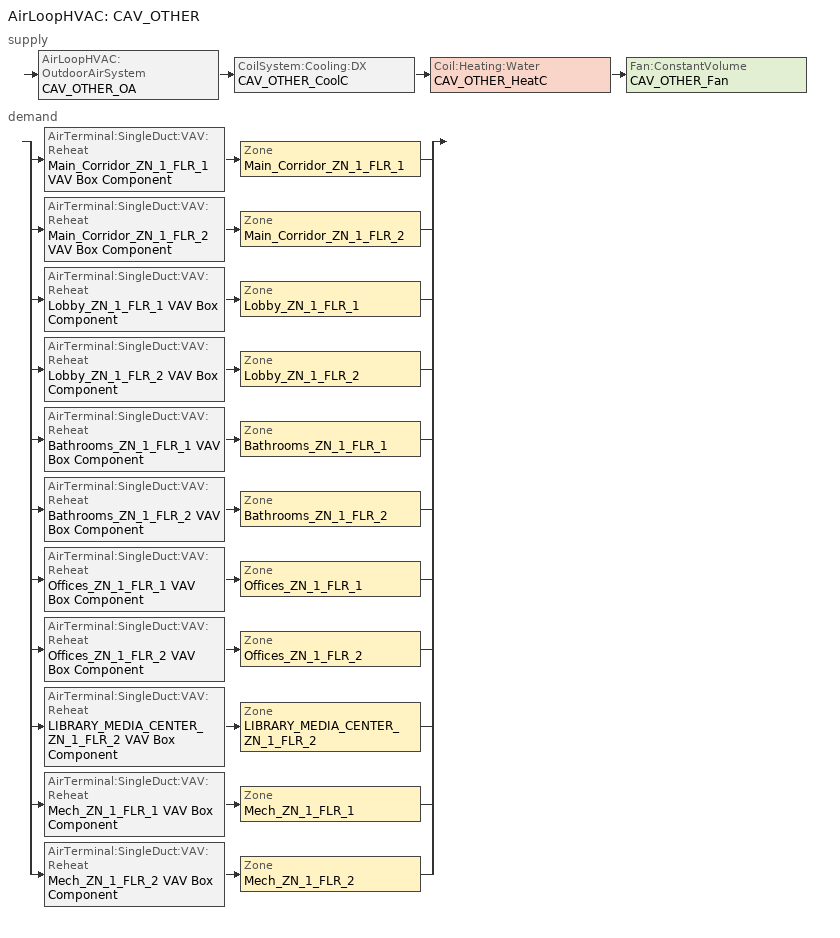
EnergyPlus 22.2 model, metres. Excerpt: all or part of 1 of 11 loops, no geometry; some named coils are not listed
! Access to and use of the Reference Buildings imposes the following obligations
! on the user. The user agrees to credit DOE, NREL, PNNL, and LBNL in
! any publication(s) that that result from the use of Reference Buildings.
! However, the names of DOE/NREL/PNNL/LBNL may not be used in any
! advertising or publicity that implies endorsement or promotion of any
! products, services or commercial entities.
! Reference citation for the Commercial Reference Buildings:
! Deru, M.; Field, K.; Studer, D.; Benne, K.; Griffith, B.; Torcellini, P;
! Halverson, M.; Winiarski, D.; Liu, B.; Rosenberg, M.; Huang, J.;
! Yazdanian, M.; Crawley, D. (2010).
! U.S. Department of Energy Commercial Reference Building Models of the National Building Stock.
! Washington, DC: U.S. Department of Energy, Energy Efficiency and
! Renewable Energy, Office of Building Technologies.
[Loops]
AirLoopHVAC 'CAV_OTHER'
 supply: AirLoopHVAC:OutdoorAirSystem 'CAV_OTHER_OA' > CoilSystem:Cooling:DX 'CAV_OTHER_CoolC' > Coil:Heating:Water 'CAV_OTHER_HeatC' > Fan:ConstantVolume 'CAV_OTHER_Fan'
 demand: split
  | AirTerminal:SingleDuct:VAV:Reheat 'Main_Corridor_ZN_1_FLR_1 VAV Box Component' > Zone 'Main_Corridor_ZN_1_FLR_1'
  | AirTerminal:SingleDuct:VAV:Reheat 'Main_Corridor_ZN_1_FLR_2 VAV Box Component' > Zone 'Main_Corridor_ZN_1_FLR_2'
  | AirTerminal:SingleDuct:VAV:Reheat 'Lobby_ZN_1_FLR_1 VAV Box Component' > Zone 'Lobby_ZN_1_FLR_1'
  | AirTerminal:SingleDuct:VAV:Reheat 'Lobby_ZN_1_FLR_2 VAV Box Component' > Zone 'Lobby_ZN_1_FLR_2'
  | AirTerminal:SingleDuct:VAV:Reheat 'Bathrooms_ZN_1_FLR_1 VAV Box Component' > Zone 'Bathrooms_ZN_1_FLR_1'
  | AirTerminal:SingleDuct:VAV:Reheat 'Bathrooms_ZN_1_FLR_2 VAV Box Component' > Zone 'Bathrooms_ZN_1_FLR_2'
  | AirTerminal:SingleDuct:VAV:Reheat 'Offices_ZN_1_FLR_1 VAV Box Component' > Zone 'Offices_ZN_1_FLR_1'
  | AirTerminal:SingleDuct:VAV:Reheat 'Offices_ZN_1_FLR_2 VAV Box Component' > Zone 'Offices_ZN_1_FLR_2'
  | AirTerminal:SingleDuct:VAV:Reheat 'LIBRARY_MEDIA_CENTER_ZN_1_FLR_2 VAV Box Component' > Zone 'LIBRARY_MEDIA_CENTER_ZN_1_FLR_2'
  | AirTerminal:SingleDuct:VAV:Reheat 'Mech_ZN_1_FLR_1 VAV Box Component' > Zone 'Mech_ZN_1_FLR_1'
  | AirTerminal:SingleDuct:VAV:Reheat 'Mech_ZN_1_FLR_2 VAV Box Component' > Zone 'Mech_ZN_1_FLR_2'
[Fan:ConstantVolume]
CAV_OTHER_Fan: Availability Schedule=HVACOperationSchd; Fan Total Efficiency=0.6045; Pressure Rise {Pa}=1017.592; Maximum Flow Rate {m3/s}=AUTOSIZE; Motor Efficiency=0.93; Motor In Airstream Fraction=1
[Fan:ZoneExhaust] Availability Schedule=HVACOperationSchd; Fan Total Efficiency=0.338; Pressure Rise {Pa}=125; Maximum Flow Rate {m3/s}=0.3
Bathrooms_ZN_1_FLR_1 Exhaust Fan; Bathrooms_ZN_1_FLR_2 Exhaust Fan
[Coil:Cooling:DX:TwoSpeed]
CAV_OTHER_CoolC DXCoil: Availability Schedule=ALWAYS_ON; High Speed Gross Rated Total Cooling Capacity {W}=AUTOSIZE; High Speed Rated Sensible Heat Ratio=AUTOSIZE; High Speed Gross Rated Cooling COP {W/W}=3.13381; High Speed Rated Air Flow Rate {m3/s}=AUTOSIZE; Total Cooling Capacity Function of Temperature Curve=Measured_CoolCStandard10Ton_CapFT; Total Cooling Capacity Function of Flow Fraction Curve=Measured_CoolCStandard10Ton_CapFF; Energy Input Ratio Function of Temperature Curve=Measured_CoolCStandard10Ton_EIRFT; Energy Input Ratio Function of Flow Fraction Curve=Measured_CoolCStandard10Ton_EIRFFF; Part Load Fraction Correlation Curve=No_PLR_Degredation; Low Speed Gross Rated Total Cooling Capacity {W}=AUTOSIZE; Low Speed Gross Rated Sensible Heat Ratio=AUTOSIZE; Low Speed Gross Rated Cooling COP {W/W}=3.18046; Low Speed Rated Air Flow Rate {m3/s}=AUTOSIZE; Low Speed Total Cooling Capacity Function of Temperature Curve=Measured_LowSpeedCoolCapLSFT; Low Speed Energy Input Ratio Function of Temperature Curve=Measured_LowSpeedCoolEIRLSFT
[Coil:Heating:Water]
CAV_OTHER_HeatC: Availability Schedule=ALWAYS_ON; U-Factor Times Area Value {W/K}=AUTOSIZE; Maximum Water Flow Rate {m3/s}=AUTOSIZE; Performance Input Method=UFactorTimesAreaAndDesignWaterFlowRate; Rated Capacity {W}=AUTOSIZE; Rated Inlet Water Temperature {C}=82.2; Rated Inlet Air Temperature {C}=16.6; Rated Outlet Water Temperature {C}=71.1; Rated Outlet Air Temperature {C}=32.2
[AirTerminal:SingleDuct:VAV:Reheat] Availability Schedule=ALWAYS_ON; Maximum Air Flow Rate {m3/s}=AUTOSIZE; Zone Minimum Air Flow Input Method=Constant; Constant Minimum Air Flow Fraction=0.3; Maximum Hot Water or Steam Flow Rate {m3/s}=AUTOSIZE; Minimum Hot Water or Steam Flow Rate {m3/s}=0; Convergence Tolerance=0.001
Name | Reheat Coil
Bathrooms_ZN_1_FLR_1 VAV Box Component | Bathrooms_ZN_1_FLR_1 VAV Box Reheat Coil
Bathrooms_ZN_1_FLR_2 VAV Box Component | Bathrooms_ZN_1_FLR_2 VAV Box Reheat Coil
LIBRARY_MEDIA_CENTER_ZN_1_FLR_2 VAV Box Component | LIBRARY_MEDIA_CENTER_ZN_1_FLR_2 VAV Box Reheat Coil
Lobby_ZN_1_FLR_1 VAV Box Component | Lobby_ZN_1_FLR_1 VAV Box Reheat Coil
Lobby_ZN_1_FLR_2 VAV Box Component | Lobby_ZN_1_FLR_2 VAV Box Reheat Coil
Main_Corridor_ZN_1_FLR_1 VAV Box Component | Main_Corridor_ZN_1_FLR_1 VAV Box Reheat Coil
Main_Corridor_ZN_1_FLR_2 VAV Box Component | Main_Corridor_ZN_1_FLR_2 VAV Box Reheat Coil
Mech_ZN_1_FLR_1 VAV Box Component | Mech_ZN_1_FLR_1 VAV Box Reheat Coil
Mech_ZN_1_FLR_2 VAV Box Component | Mech_ZN_1_FLR_2 VAV Box Reheat Coil
Offices_ZN_1_FLR_1 VAV Box Component | Offices_ZN_1_FLR_1 VAV Box Reheat Coil
Offices_ZN_1_FLR_2 VAV Box Component | Offices_ZN_1_FLR_2 VAV Box Reheat Coil
[Zone equipment]
Bathrooms_ZN_1_FLR_1: Bathrooms_ZN_1_FLR_1 Exhaust Fan, Bathrooms_ZN_1_FLR_1 VAV Box Component
Bathrooms_ZN_1_FLR_2: Bathrooms_ZN_1_FLR_2 Exhaust Fan, Bathrooms_ZN_1_FLR_2 VAV Box Component
LIBRARY_MEDIA_CENTER_ZN_1_FLR_2: LIBRARY_MEDIA_CENTER_ZN_1_FLR_2 VAV Box Component
Lobby_ZN_1_FLR_1: Lobby_ZN_1_FLR_1 VAV Box Component
Lobby_ZN_1_FLR_2: Lobby_ZN_1_FLR_2 VAV Box Component
Main_Corridor_ZN_1_FLR_1: Main_Corridor_ZN_1_FLR_1 VAV Box Component
Main_Corridor_ZN_1_FLR_2: Main_Corridor_ZN_1_FLR_2 VAV Box Component
Mech_ZN_1_FLR_1: Mech_ZN_1_FLR_1 VAV Box Component
Mech_ZN_1_FLR_2: Mech_ZN_1_FLR_2 VAV Box Component
Offices_ZN_1_FLR_1: Offices_ZN_1_FLR_1 VAV Box Component
Offices_ZN_1_FLR_2: Offices_ZN_1_FLR_2 VAV Box Component
[Sizing:Zone] Zone Cooling Design Supply Air Temperature Input Method=SupplyAirTemperature; Zone Cooling Design Supply Air Temperature {C}=12.8; Zone Heating Design Supply Air Temperature Input Method=SupplyAirTemperature; Zone Heating Design Supply Air Temperature {C}=50; Zone Cooling Design Supply Air Humidity Ratio {kgWater/kgDryAir}=0.0085; Zone Heating Design Supply Air Humidity Ratio {kgWater/kgDryAir}=0.008; Cooling Design Air Flow Method=DesignDay; Heating Design Air Flow Method=DesignDay; Account for Dedicated Outdoor Air System=No; Dedicated Outdoor Air System Control Strategy=NeutralSupplyAir; Dedicated Outdoor Air Low Setpoint Temperature for Design {C}=autosize; Dedicated Outdoor Air High Setpoint Temperature for Design {C}=autosize; Zone Load Sizing Method=Sensible Load Only No Latent Load; Zone Latent Cooling Design Supply Air Humidity Ratio Input Method=HumidityRatioDifference; Zone Cooling Design Supply Air Humidity Ratio Difference {kgWater/kgDryAir}=0.005; Zone Latent Heating Design Supply Air Humidity Ratio Input Method=HumidityRatioDifference; Zone Humidification Design Supply Air Humidity Ratio Difference {kgWater/kgDryAir}=0.005
Name | Design Specification Outdoor Air Object | Cooling Minimum Air Flow {m3/s}
Bathrooms_ZN_1_FLR_1 | SZ DSOA Bathrooms_ZN_1_FLR_1 | 0.3
Bathrooms_ZN_1_FLR_2 | SZ DSOA Bathrooms_ZN_1_FLR_2 | 0.3
LIBRARY_MEDIA_CENTER_ZN_1_FLR_2 | SZ DSOA LIBRARY_MEDIA_CENTER_ZN_1_FLR_2
Lobby_ZN_1_FLR_1 | SZ DSOA Lobby_ZN_1_FLR_1
Lobby_ZN_1_FLR_2 | SZ DSOA Lobby_ZN_1_FLR_2
Main_Corridor_ZN_1_FLR_1 | SZ DSOA Main_Corridor_ZN_1_FLR_1
Main_Corridor_ZN_1_FLR_2 | SZ DSOA Main_Corridor_ZN_1_FLR_2
Mech_ZN_1_FLR_1 | SZ DSOA Mech_ZN_1_FLR_1
Mech_ZN_1_FLR_2 | SZ DSOA Mech_ZN_1_FLR_2
Offices_ZN_1_FLR_1 | SZ DSOA Offices_ZN_1_FLR_1
Offices_ZN_1_FLR_2 | SZ DSOA Offices_ZN_1_FLR_2
[DesignSpecification:OutdoorAir]
Name | Outdoor Air Method | Outdoor Air Flow per Person {m3/s-person} | Outdoor Air Flow per Zone Floor Area {m3/s-m2}
SZ DSOA Bathrooms_ZN_1_FLR_1; SZ DSOA Bathrooms_ZN_1_FLR_2 | Flow/Person | 0.025
SZ DSOA LIBRARY_MEDIA_CENTER_ZN_1_FLR_2 | Flow/Person | 0.008
SZ DSOA Lobby_ZN_1_FLR_1; SZ DSOA Lobby_ZN_1_FLR_2; SZ DSOA Main_Corridor_ZN_1_FLR_1; SZ DSOA Main_Corridor_ZN_1_FLR_2 | Flow/Area |  | 0.0005
SZ DSOA Mech_ZN_1_FLR_1; SZ DSOA Mech_ZN_1_FLR_2 | Flow/Area |  | 0.00025
SZ DSOA Offices_ZN_1_FLR_1; SZ DSOA Offices_ZN_1_FLR_2 | Flow/Person | 0.01
[ZoneControl:Thermostat] Control Type Schedule=Dual Zone Control Type Sched
Name | Zone or ZoneList | Control 1
Bathrooms_ZN_1_FLR_1 Thermostat | Bathrooms_ZN_1_FLR_1 | Bathrooms_ZN_1_FLR_1 DualSPSched
Bathrooms_ZN_1_FLR_2 Thermostat | Bathrooms_ZN_1_FLR_2 | Bathrooms_ZN_1_FLR_2 DualSPSched
LIBRARY_MEDIA_CENTER_ZN_1_FLR_2 Thermostat | LIBRARY_MEDIA_CENTER_ZN_1_FLR_2 | LIBRARY_MEDIA_CENTER_ZN_1_FLR_2 DualSPSched
Lobby_ZN_1_FLR_1 Thermostat | Lobby_ZN_1_FLR_1 | Lobby_ZN_1_FLR_1 DualSPSched
Lobby_ZN_1_FLR_2 Thermostat | Lobby_ZN_1_FLR_2 | Lobby_ZN_1_FLR_2 DualSPSched
Main_Corridor_ZN_1_FLR_1 Thermostat | Main_Corridor_ZN_1_FLR_1 | Main_Corridor_ZN_1_FLR_1 DualSPSched
Main_Corridor_ZN_1_FLR_2 Thermostat | Main_Corridor_ZN_1_FLR_2 | Main_Corridor_ZN_1_FLR_2 DualSPSched
Mech_ZN_1_FLR_1 Thermostat | Mech_ZN_1_FLR_1 | Mech_ZN_1_FLR_1 DualSPSched
Mech_ZN_1_FLR_2 Thermostat | Mech_ZN_1_FLR_2 | Mech_ZN_1_FLR_2 DualSPSched
Offices_ZN_1_FLR_1 Thermostat | Offices_ZN_1_FLR_1 | Offices_ZN_1_FLR_1 DualSPSched
Offices_ZN_1_FLR_2 Thermostat | Offices_ZN_1_FLR_2 | Offices_ZN_1_FLR_2 DualSPSched
[ThermostatSetpoint:DualSetpoint]
Name | Heating Setpoint Temperature Schedule | Cooling Setpoint Temperature Schedule
Bathrooms_ZN_1_FLR_1 DualSPSched; Bathrooms_ZN_1_FLR_2 DualSPSched; Lobby_ZN_1_FLR_2 DualSPSched; Main_Corridor_ZN_1_FLR_1 DualSPSched; Main_Corridor_ZN_1_FLR_2 DualSPSched; Mech_ZN_1_FLR_1 DualSPSched; Mech_ZN_1_FLR_2 DualSPSched | HTGSETP_SCH_BathCorrMechKitchen | CLGSETP_SCH_BathCorrMechKitchen
LIBRARY_MEDIA_CENTER_ZN_1_FLR_2 DualSPSched; Lobby_ZN_1_FLR_1 DualSPSched; Offices_ZN_1_FLR_1 DualSPSched; Offices_ZN_1_FLR_2 DualSPSched | HTGSETP_SCH | CLGSETP_SCH
[SetpointManager:SingleZone:Reheat]
SupAirTemp CAV_OTHER: Control Variable=Temperature; Minimum Supply Air Temperature {C}=10; Maximum Supply Air Temperature {C}=50; Control Zone=Offices_ZN_1_FLR_1; Setpoint Node or NodeList=CAV_OTHER Supply Equipment Outlet Node
[Sizing:System]
CAV_OTHER: Type of Load to Size On=Sensible; Design Outdoor Air Flow Rate {m3/s}=AUTOSIZE; Central Heating Maximum System Air Flow Ratio=1; Preheat Design Temperature {C}=7; Preheat Design Humidity Ratio {kgWater/kgDryAir}=0.008; Precool Design Temperature {C}=12.8; Precool Design Humidity Ratio {kgWater/kgDryAir}=0.008; Central Cooling Design Supply Air Temperature {C}=12.8; Central Heating Design Supply Air Temperature {C}=16.7; Type of Zone Sum to Use=NonCoincident; 100% Outdoor Air in Cooling=No; 100% Outdoor Air in Heating=No; Central Cooling Design Supply Air Humidity Ratio {kgWater/kgDryAir}=0.0085; Central Heating Design Supply Air Humidity Ratio {kgWater/kgDryAir}=0.008; Cooling Supply Air Flow Rate Method=DesignDay; Heating Supply Air Flow Rate Method=DesignDay; System Outdoor Air Method=ZoneSum; Zone Maximum Outdoor Air Fraction=1; Cooling Design Capacity Method=CoolingDesignCapacity; Cooling Design Capacity {W}=autosize; Heating Design Capacity Method=HeatingDesignCapacity; Heating Design Capacity {W}=autosize; Central Cooling Capacity Control Method=OnOff
[Controller:OutdoorAir]
CAV_OTHER_OA_Controller: Minimum Outdoor Air Flow Rate {m3/s}=AUTOSIZE; Maximum Outdoor Air Flow Rate {m3/s}=AUTOSIZE; Economizer Control Type=NoEconomizer; Economizer Control Action Type=ModulateFlow; Economizer Maximum Limit Dry-Bulb Temperature {C}=28; Economizer Maximum Limit Enthalpy {J/kg}=64000; Economizer Minimum Limit Dry-Bulb Temperature {C}=-100; Lockout Type=NoLockout; Minimum Limit Type=FixedMinimum; Minimum Outdoor Air Schedule=MinOA_Sched
[Controller:WaterCoil]
CAV_OTHER_HeatC_Controller: Control Variable=Temperature; Action=Normal; Actuator Variable=Flow; Controller Convergence Tolerance {deltaC}=0.0001; Maximum Actuated Flow {m3/s}=AUTOSIZE; Minimum Actuated Flow {m3/s}=0
[AirLoopHVAC]
CAV_OTHER: Design Supply Air Flow Rate {m3/s}=AUTOSIZE
[CoilSystem:Cooling:DX]
CAV_OTHER_CoolC: Availability Schedule=ALWAYS_ON; Cooling Coil=CAV_OTHER_CoolC DXCoil
[SetpointManager:MixedAir] Control Variable=Temperature
Name | Setpoint Node or NodeList
CAV_OTHER_CoolC SAT Manager | CAV_OTHER_CoolC-CAV_OTHER_HeatCNode
CAV_OTHER_HeatC SAT Manager | CAV_OTHER_HeatC-CAV_OTHER_FanNode
CAV_OTHER_OAMixed Air Temp Manager | CAV_OTHER_OA-CAV_OTHER_CoolCNode
[Schedule:Compact]
ALWAYS_ON: Through: 12/31, For: AllDays, Until: 24:00, 1
CLGSETP_SCH: Through: 6/30, For: SummerDesignDay, Until: 24:00, 24, For: WeekEnds Holidays WinterDesignDay, Until: 24:00, 27, For: AllOtherDays, Until: 06:00, 27, Until: 21:00, 24, Until: 24:00, 27, Through: 9/1, For: SummerDesignDay, Until: 24:00, 24, For: WeekEnds Holidays WinterDesignDay, Until: 24:00, 27, For: AllOtherDays, Until: 07:00, 27, Until: 18:00, 24, Until: 24:00, 27, Through: 12/31, For: SummerDesignDay, Until: 24:00, 24, For: WeekEnds Holidays WinterDesignDay, Until: 24:00, 27, For: AllOtherDays, Until: 06:00, 27, Until: 21:00, 24, Until: 24:00, 27
CLGSETP_SCH_BathCorrMechKitchen: Through: 12/31, For: SummerDesignDay, Until: 06:00, 27, Until: 21:00, 24, Until: 24:00, 27, For: AllOtherDays, Until: 24:00, 27
HTGSETP_SCH: Through: 6/30, For: WinterDesignDay, Until: 24:00, 21, For: WeekEnds Holidays SummerDesignDay, Until: 24:00, 16, For: AllOtherDays, Until: 06:00, 16, Until: 21:00, 21, Until: 24:00, 16, Through: 9/1, For: WinterDesignDay, Until: 24:00, 21, For: WeekEnds Holidays SummerDesignDay, Until: 24:00, 16, For: AllOtherDays, Until: 07:00, 16, Until: 18:00, 21, Until: 24:00, 16, Through: 12/31, For: WinterDesignDay, Until: 24:00, 21, For: WeekEnds Holidays SummerDesignDay, Until: 24:00, 16, For: AllOtherDays, Until: 06:00, 16, Until: 21:00, 21, Until: 24:00, 16
HTGSETP_SCH_BathCorrMechKitchen: Through: 12/31, For: WinterDesignDay, Until: 06:00, 16, Until: 21:00, 21, Until: 24:00, 16, For: AllOtherDays, Until: 24:00, 16
HVACOperationSchd; MinOA_Sched: Through: 12/31, For: Weekdays SummerDesignDay, Until: 06:00, 0, Until: 21:00, 1, Until: 24:00, 0, For: AllOtherDays, Until: 24:00, 0
Dual Zone Control Type Sched: Through: 12/31, For: AllDays, Until: 24:00, 4
[Curve:Quadratic] Coefficient3 x**2=0
Name | Coefficient1 Constant | Coefficient2 x | Minimum Value of x | Maximum Value of x
Measured_CoolCStandard10Ton_CapFF | 0.7685 | 0.2315 | 0.776 | 1.197
Measured_CoolCStandard10Ton_EIRFFF | 1.192 | -0.1917 | 0.776 | 1.197
No_PLR_Degredation | 1 | 0 | 0 | 1
[Curve:Biquadratic] Minimum Value of x=11.1; Maximum Value of x=29.4; Minimum Value of y=10; Maximum Value of y=50.3
Name | Coefficient1 Constant | Coefficient2 x | Coefficient3 x**2 | Coefficient4 y | Coefficient5 y**2 | Coefficient6 x*y
Measured_LowSpeedCoolCapLSFT | 0.4136 | 0.03105 | 0 | 0.006952 | -0.0002128 | 0
Measured_CoolCStandard10Ton_CapFT | 0.52357 | 0.03478 | 0 | -0.001915 | -0.00010838 | 0
Measured_LowSpeedCoolEIRLSFT | 1.1389 | -0.04518 | 0.0014298 | 0.006044 | 0.0006745 | -0.0012325
Measured_CoolCStandard10Ton_EIRFT | 0.9847 | -0.04285 | 0.0013562 | 0.009934 | 0.0006398 | -0.001169
